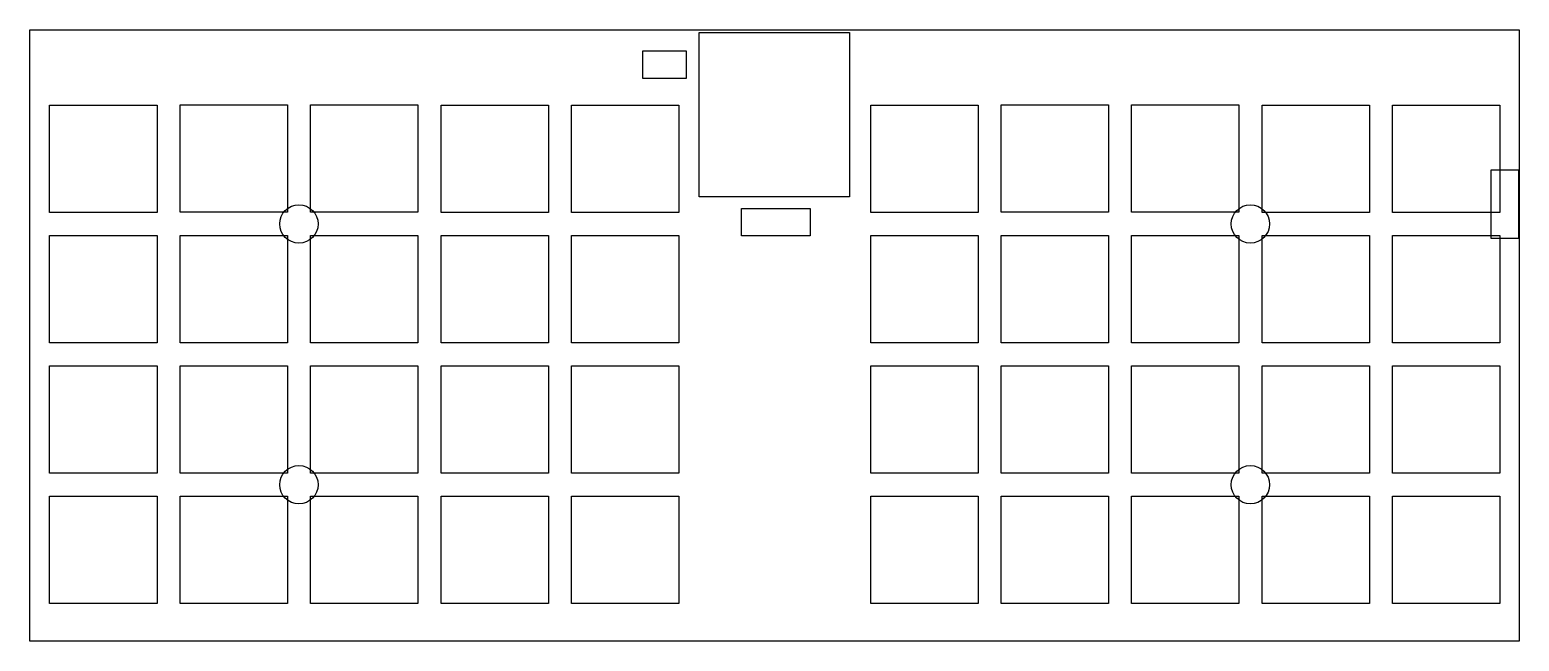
# Model space of a CAD drawing. Extents: x -9 to 185, y 31 to 110.
import ezdxf

# ---------------------------------------------------------------- set-up
doc = ezdxf.new("R2010")
doc.units = 0
doc.layers.add('BLACK', color=7, linetype='CONTINUOUS')

msp = doc.modelspace()

# ---------------------------------------------------------------- linework, layer by layer
at = {"layer": 'BLACK', "linetype": 'CONTINUOUS'}
for p, q in [((-8.755, 110.35), (185.345, 110.35)), ((-8.755, 30.64), (-8.755, 110.35)), ((78.495, 110), (98.055, 110)), ((78.495, 88.58), (78.495, 110)), ((98.055, 110), (98.055, 88.58)), ((185.345, 110.35), (185.345, 30.64)), ((71.145, 107.6), (76.805, 107.6)), ((71.145, 104.02), (71.145, 107.6)), ((76.805, 107.6), (76.805, 104.02)), ((76.805, 104.02), (71.145, 104.02)), ((-6.165, 100.54), (7.825, 100.54)), ((-6.165, 86.55), (-6.165, 100.54)), ((7.825, 100.54), (7.825, 86.55)), ((10.835, 100.55), (24.825, 100.55)), ((10.835, 86.56), (10.835, 100.55)), ((24.825, 100.55), (24.825, 86.56)), ((27.835, 100.55), (41.825, 100.55)), ((27.835, 86.56), (27.835, 100.55)), ((41.825, 100.55), (41.825, 86.56)), ((44.835, 100.54), (58.825, 100.54)), ((44.835, 86.55), (44.835, 100.54)), ((58.825, 100.54), (58.825, 86.55)), ((61.835, 100.54), (75.825, 100.54)), ((61.835, 86.55), (61.835, 100.54)), ((75.825, 100.54), (75.825, 86.55)), ((100.835, 100.54), (114.825, 100.54)), ((100.835, 86.55), (100.835, 100.54)), ((114.825, 100.54), (114.825, 86.55)), ((117.835, 100.55), (131.825, 100.55)), ((117.835, 86.56), (117.835, 100.55)), ((131.825, 100.55), (131.825, 86.56)), ((134.835, 100.55), (148.825, 100.55)), ((134.835, 86.56), (134.835, 100.55)), ((148.825, 100.55), (148.825, 86.56)), ((151.835, 100.54), (165.825, 100.54)), ((151.835, 86.55), (151.835, 100.54)), ((165.825, 100.54), (165.825, 86.55)), ((168.835, 100.54), (182.825, 100.54)), ((168.835, 86.55), (168.835, 100.54)), ((182.825, 100.54), (182.825, 86.55)), ((181.685, 92.11), (185.245, 92.11)), ((181.685, 83.13), (181.685, 92.11)), ((185.245, 92.11), (185.245, 83.13)), ((98.055, 88.58), (78.495, 88.58)), ((7.825, 86.55), (-6.165, 86.55)), ((24.825, 86.56), (10.835, 86.56)), ((41.825, 86.56), (27.835, 86.56)), ((58.825, 86.55), (44.835, 86.55)), ((75.825, 86.55), (61.835, 86.55)), ((83.985, 87.07), (92.945, 87.07)), ((83.985, 83.49), (83.985, 87.07)), ((92.945, 87.07), (92.945, 83.49)), ((114.825, 86.55), (100.835, 86.55)), ((131.825, 86.56), (117.835, 86.56)), ((148.825, 86.56), (134.835, 86.56)), ((165.825, 86.55), (151.835, 86.55)), ((182.825, 86.55), (168.835, 86.55)), ((-6.165, 83.54), (7.825, 83.54)), ((-6.165, 69.55), (-6.165, 83.54)), ((7.825, 83.54), (7.825, 69.55)), ((10.835, 83.55), (24.825, 83.55)), ((10.835, 69.56), (10.835, 83.55)), ((24.825, 83.55), (24.825, 69.56)), ((27.835, 83.55), (41.825, 83.55)), ((27.835, 69.56), (27.835, 83.55)), ((41.825, 83.55), (41.825, 69.56)), ((44.835, 83.54), (58.825, 83.54)), ((44.835, 69.55), (44.835, 83.54)), ((58.825, 83.54), (58.825, 69.55)), ((61.835, 83.54), (75.825, 83.54)), ((61.835, 69.55), (61.835, 83.54)), ((75.825, 83.54), (75.825, 69.55)), ((92.945, 83.49), (83.985, 83.49)), ((100.835, 83.54), (114.825, 83.54)), ((100.835, 69.55), (100.835, 83.54)), ((114.825, 83.54), (114.825, 69.55)), ((117.835, 83.55), (131.825, 83.55)), ((117.835, 69.56), (117.835, 83.55)), ((131.825, 83.55), (131.825, 69.56)), ((134.835, 83.55), (148.825, 83.55)), ((134.835, 69.56), (134.835, 83.55)), ((148.825, 83.55), (148.825, 69.56)), ((151.835, 83.54), (165.825, 83.54)), ((151.835, 69.55), (151.835, 83.54)), ((165.825, 83.54), (165.825, 69.55)), ((168.835, 83.54), (182.825, 83.54)), ((168.835, 69.55), (168.835, 83.54)), ((182.825, 83.54), (182.825, 69.55)), ((185.245, 83.13), (181.685, 83.13)), ((7.825, 69.55), (-6.165, 69.55)), ((24.825, 69.56), (10.835, 69.56)), ((41.825, 69.56), (27.835, 69.56)), ((58.825, 69.55), (44.835, 69.55)), ((75.825, 69.55), (61.835, 69.55)), ((114.825, 69.55), (100.835, 69.55)), ((131.825, 69.56), (117.835, 69.56)), ((148.825, 69.56), (134.835, 69.56)), ((165.825, 69.55), (151.835, 69.55)), ((182.825, 69.55), (168.835, 69.55)), ((-6.165, 66.54), (7.825, 66.54)), ((-6.165, 52.55), (-6.165, 66.54)), ((7.825, 66.54), (7.825, 52.55)), ((10.835, 66.55), (24.825, 66.55)), ((10.835, 52.56), (10.835, 66.55)), ((24.825, 66.55), (24.825, 52.56)), ((27.835, 66.55), (41.825, 66.55)), ((27.835, 52.56), (27.835, 66.55)), ((41.825, 66.55), (41.825, 52.56)), ((44.835, 66.54), (58.825, 66.54)), ((44.835, 52.55), (44.835, 66.54)), ((58.825, 66.54), (58.825, 52.55)), ((61.835, 66.54), (75.825, 66.54)), ((61.835, 52.55), (61.835, 66.54)), ((75.825, 66.54), (75.825, 52.55)), ((100.835, 66.54), (114.825, 66.54)), ((100.835, 52.55), (100.835, 66.54)), ((114.825, 66.54), (114.825, 52.55)), ((117.835, 66.55), (131.825, 66.55)), ((117.835, 52.56), (117.835, 66.55)), ((131.825, 66.55), (131.825, 52.56)), ((134.835, 66.55), (148.825, 66.55)), ((134.835, 52.56), (134.835, 66.55)), ((148.825, 66.55), (148.825, 52.56)), ((151.835, 66.54), (165.825, 66.54)), ((151.835, 52.55), (151.835, 66.54)), ((165.825, 66.54), (165.825, 52.55)), ((168.835, 66.54), (182.825, 66.54)), ((168.835, 52.55), (168.835, 66.54)), ((182.825, 66.54), (182.825, 52.55)), ((7.825, 52.55), (-6.165, 52.55)), ((24.825, 52.56), (10.835, 52.56)), ((41.825, 52.56), (27.835, 52.56)), ((58.825, 52.55), (44.835, 52.55)), ((75.825, 52.55), (61.835, 52.55)), ((114.825, 52.55), (100.835, 52.55)), ((131.825, 52.56), (117.835, 52.56)), ((148.825, 52.56), (134.835, 52.56)), ((165.825, 52.55), (151.835, 52.55)), ((182.825, 52.55), (168.835, 52.55)), ((-6.165, 49.54), (7.825, 49.54)), ((-6.165, 35.55), (-6.165, 49.54)), ((7.825, 49.54), (7.825, 35.55)), ((10.835, 49.55), (24.825, 49.55)), ((10.835, 35.56), (10.835, 49.55)), ((24.825, 49.55), (24.825, 35.56)), ((27.835, 49.55), (41.825, 49.55)), ((27.835, 35.56), (27.835, 49.55)), ((41.825, 49.55), (41.825, 35.56)), ((44.835, 49.54), (58.825, 49.54)), ((44.835, 35.55), (44.835, 49.54)), ((58.825, 49.54), (58.825, 35.55)), ((61.835, 49.54), (75.825, 49.54)), ((61.835, 35.55), (61.835, 49.54)), ((75.825, 49.54), (75.825, 35.55)), ((100.835, 49.54), (114.825, 49.54)), ((100.835, 35.55), (100.835, 49.54)), ((114.825, 49.54), (114.825, 35.55)), ((117.835, 49.55), (131.825, 49.55)), ((117.835, 35.56), (117.835, 49.55)), ((131.825, 49.55), (131.825, 35.56)), ((134.835, 49.55), (148.825, 49.55)), ((134.835, 35.56), (134.835, 49.55)), ((148.825, 49.55), (148.825, 35.56)), ((151.835, 49.54), (165.825, 49.54)), ((151.835, 35.55), (151.835, 49.54)), ((165.825, 49.54), (165.825, 35.55)), ((168.835, 49.54), (182.825, 49.54)), ((168.835, 35.55), (168.835, 49.54)), ((182.825, 49.54), (182.825, 35.55)), ((7.825, 35.55), (-6.165, 35.55)), ((24.825, 35.56), (10.835, 35.56)), ((41.825, 35.56), (27.835, 35.56)), ((58.825, 35.55), (44.835, 35.55)), ((75.825, 35.55), (61.835, 35.55)), ((114.825, 35.55), (100.835, 35.55)), ((131.825, 35.56), (117.835, 35.56)), ((148.825, 35.56), (134.835, 35.56)), ((165.825, 35.55), (151.835, 35.55)), ((182.825, 35.55), (168.835, 35.55)), ((185.345, 30.64), (-8.755, 30.64))]:
    msp.add_line(p, q, dxfattribs=at)
at = {"layer": 'BLACK'}
for centre in [(26.315, 85.04), (150.315, 85.04), (26.315, 51.04), (150.315, 51.04)]:
    msp.add_circle(centre, 2.5, dxfattribs=at)

doc.saveas('drawing.dxf')
